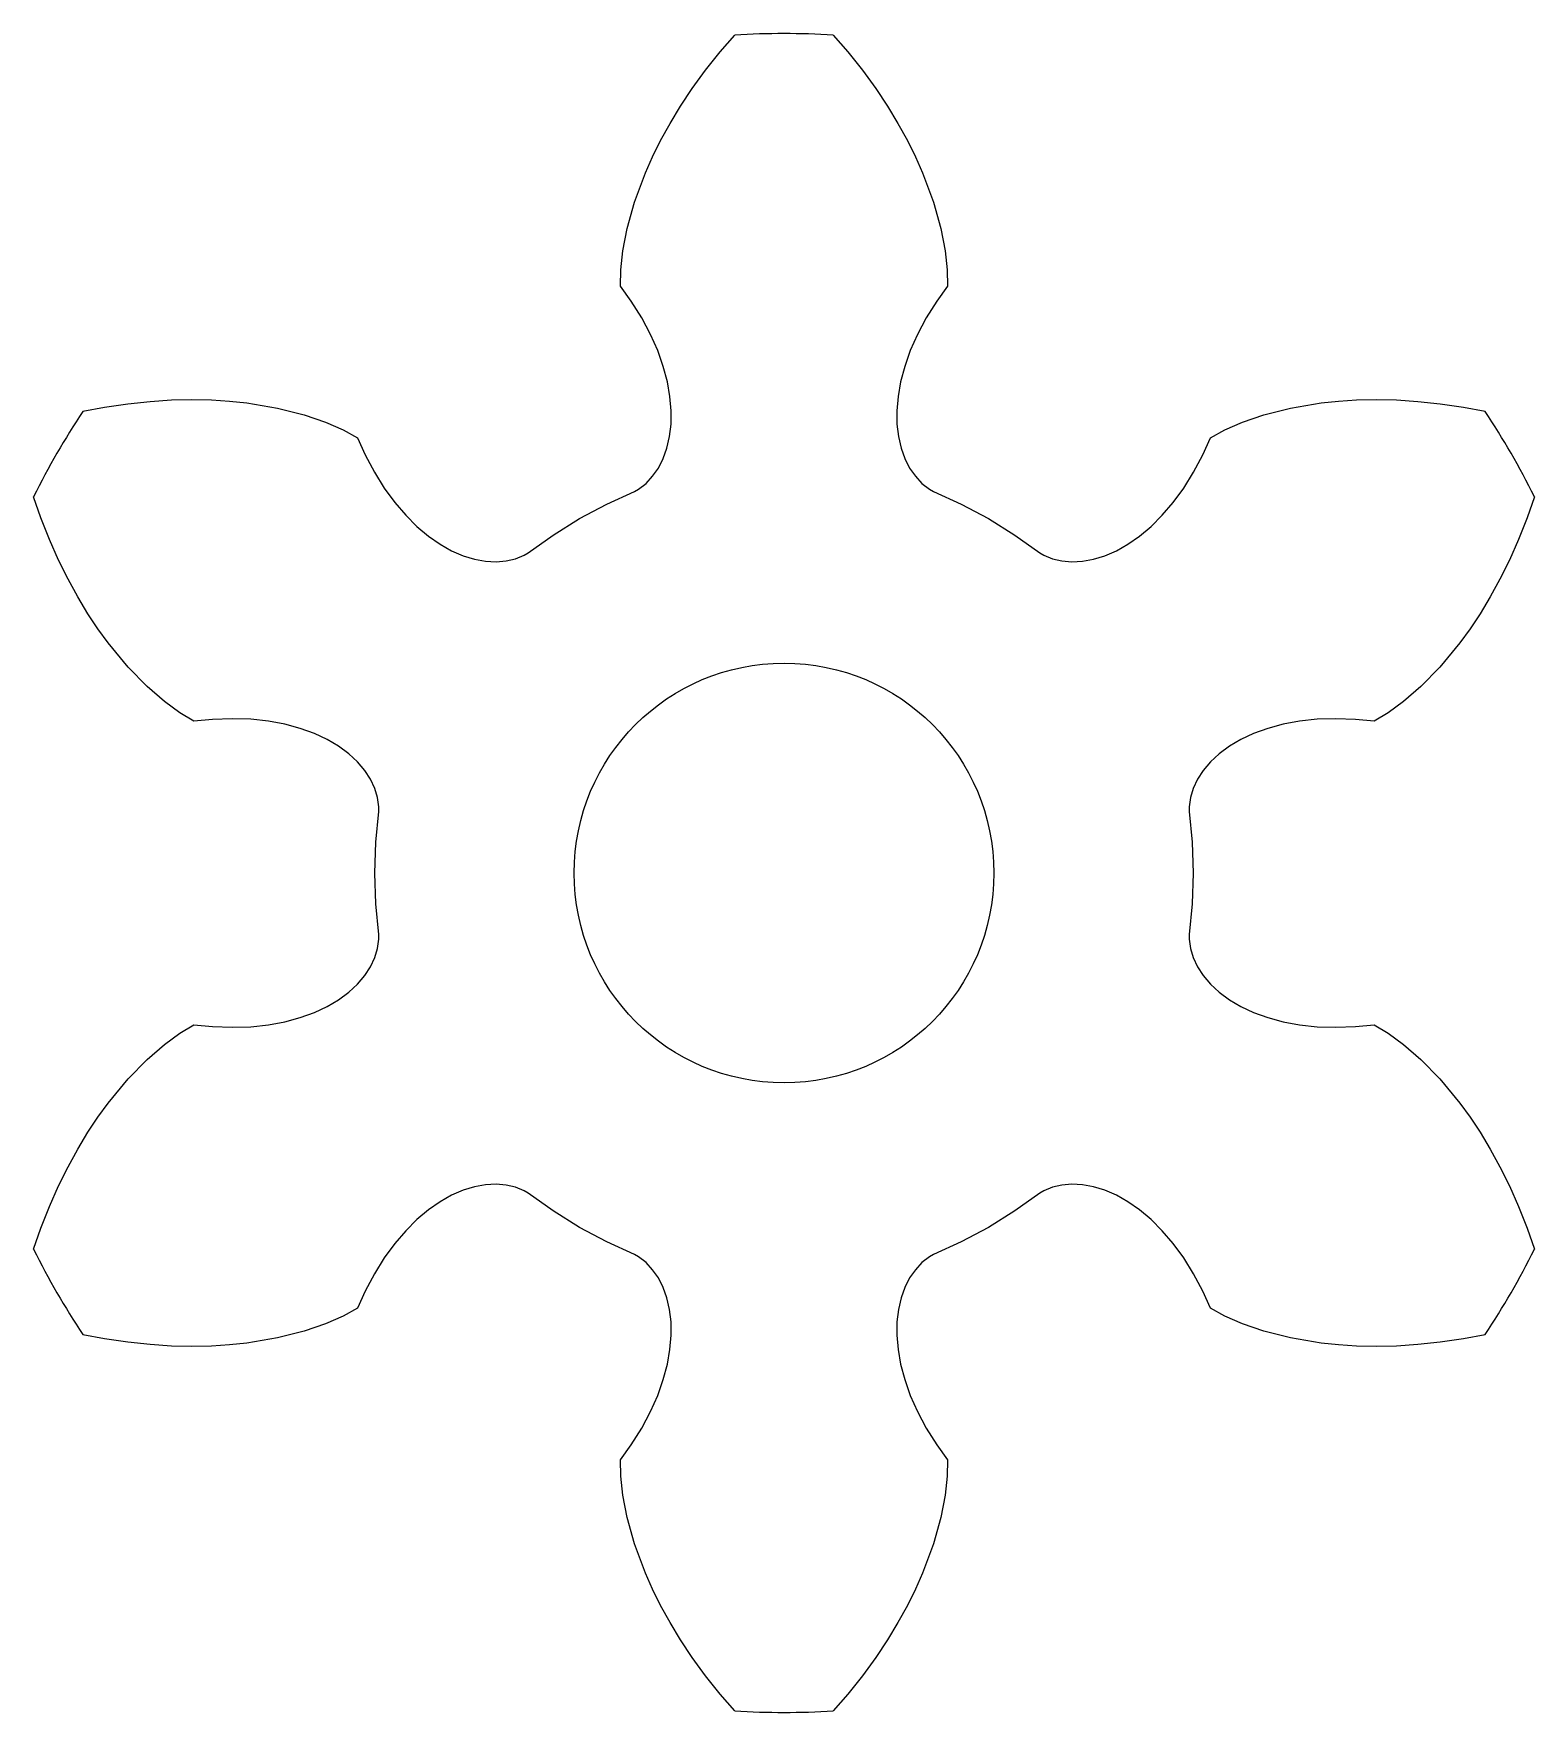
# Model space of a CAD drawing. Extents: x -0.58 to 6.58, y -4 to 4.
import ezdxf

# ---------------------------------------------------------------- set-up
doc = ezdxf.new("R2010")
doc.units = 0

msp = doc.modelspace()

# ---------------------------------------------------------------- linework, layer by layer
msp.add_circle((3, 0), 1)
msp.add_circle((3, 0), 1)
at = {"layer": 'layer0'}
for p, q in [((2.696, 3.913), (2.7652, 3.993)), ((3.2348, 3.993), (3.304, 3.913)), ((2.6264, 3.8254), (2.696, 3.913)), ((3.304, 3.913), (3.3736, 3.8254)), ((2.5632, 3.7385), (2.6264, 3.8254)), ((3.3736, 3.8254), (3.4368, 3.7385)), ((2.5068, 3.6537), (2.5632, 3.7385)), ((3.4368, 3.7385), (3.4932, 3.6537)), ((2.4569, 3.5716), (2.5068, 3.6537)), ((3.4932, 3.6537), (3.5431, 3.5716)), ((2.4118, 3.4898), (2.4569, 3.5716)), ((3.5431, 3.5716), (3.5882, 3.4898)), ((2.3733, 3.4124), (2.4118, 3.4898)), ((3.5882, 3.4898), (3.6267, 3.4124)), ((2.3397, 3.3371), (2.3733, 3.4124)), ((3.6267, 3.4124), (3.6603, 3.3371)), ((2.2874, 3.1971), (2.3397, 3.3371)), ((3.6603, 3.3371), (3.7126, 3.1971)), ((2.2522, 3.0719), (2.2874, 3.1971)), ((3.7126, 3.1971), (3.7478, 3.0719)), ((2.2316, 2.9653), (2.2522, 3.0719)), ((3.7478, 3.0719), (3.7684, 2.9653)), ((2.2218, 2.8745), (2.2316, 2.9653)), ((3.7684, 2.9653), (3.7782, 2.8745)), ((2.2203, 2.797), (2.2218, 2.8745)), ((3.7782, 2.8745), (3.7797, 2.797)), ((2.2725, 2.7243), (2.2203, 2.797)), ((2.3221, 2.6449), (2.2725, 2.7243)), ((3.7275, 2.7243), (3.6779, 2.6449)), ((3.7797, 2.797), (3.7275, 2.7243)), ((2.3639, 2.5663), (2.3221, 2.6449)), ((3.6779, 2.6449), (3.6361, 2.5663)), ((2.3981, 2.489), (2.3639, 2.5663)), ((3.6361, 2.5663), (3.6019, 2.489)), ((2.4248, 2.4136), (2.3981, 2.489)), ((3.6019, 2.489), (3.5752, 2.4136)), ((2.4442, 2.3404), (2.4248, 2.4136)), ((3.5752, 2.4136), (3.5558, 2.3404)), ((2.4567, 2.27), (2.4442, 2.3404)), ((3.5558, 2.3404), (3.5433, 2.27)), ((-0.1261, 2.2362), (-0.0192, 2.2475)), ((-0.0192, 2.2475), (0.0824, 2.254)), ((0.0824, 2.254), (0.1785, 2.2561)), ((0.1785, 2.2561), (0.2718, 2.2543)), ((0.2718, 2.2543), (0.3581, 2.2489)), ((0.3581, 2.2489), (0.4401, 2.2404)), ((0.4401, 2.2404), (0.5875, 2.2157)), ((2.4625, 2.2029), (2.4567, 2.27)), ((3.5433, 2.27), (3.5375, 2.2029)), ((5.4125, 2.2157), (5.5599, 2.2404)), ((5.5599, 2.2404), (5.6419, 2.2489)), ((5.6419, 2.2489), (5.7282, 2.2543)), ((5.7282, 2.2543), (5.8215, 2.2561)), ((5.8215, 2.2561), (5.9176, 2.254)), ((5.9176, 2.254), (6.0192, 2.2475)), ((6.0192, 2.2475), (6.1261, 2.2362)), ((-0.3407, 2.1999), (-0.2368, 2.2198)), ((-0.2368, 2.2198), (-0.1261, 2.2362)), ((0.5875, 2.2157), (0.7135, 2.1836)), ((0.7135, 2.1836), (0.8161, 2.1481)), ((2.4618, 2.1394), (2.4625, 2.2029)), ((3.5375, 2.2029), (3.5382, 2.1394)), ((5.1839, 2.1481), (5.2865, 2.1836)), ((5.2865, 2.1836), (5.4125, 2.2157)), ((6.1261, 2.2362), (6.2368, 2.2198)), ((6.2368, 2.2198), (6.3407, 2.1999)), ((0.8161, 2.1481), (0.8997, 2.1112)), ((0.8997, 2.1112), (0.9676, 2.0738)), ((2.455, 2.0799), (2.4618, 2.1394)), ((3.5382, 2.1394), (3.545, 2.0799)), ((5.0324, 2.0738), (5.1003, 2.1112)), ((5.1003, 2.1112), (5.1839, 2.1481)), ((0.9676, 2.0738), (1.0044, 1.9922)), ((2.4246, 1.9748), (2.4425, 2.025)), ((2.4425, 2.025), (2.455, 2.0799)), ((3.545, 2.0799), (3.5575, 2.025)), ((3.5575, 2.025), (3.5754, 1.9748)), ((4.9956, 1.9922), (5.0324, 2.0738)), ((1.0044, 1.9922), (1.0484, 1.9095)), ((2.3742, 1.8904), (2.4017, 1.9298)), ((2.4017, 1.9298), (2.4246, 1.9748)), ((3.5754, 1.9748), (3.5983, 1.9298)), ((3.5983, 1.9298), (3.6258, 1.8904)), ((4.9516, 1.9095), (4.9956, 1.9922)), ((1.0484, 1.9095), (1.0956, 1.834)), ((2.3072, 1.8291), (2.3426, 1.8567)), ((2.3426, 1.8567), (2.3742, 1.8904)), ((3.6258, 1.8904), (3.6574, 1.8567)), ((3.6574, 1.8567), (3.6928, 1.8291)), ((4.9044, 1.834), (4.9516, 1.9095)), ((-0.5408, 1.6932), (-0.5755, 1.7932)), ((1.0956, 1.834), (1.1454, 1.7658)), ((1.1454, 1.7658), (1.1974, 1.705)), ((2.1557, 1.7578), (2.2882, 1.8176)), ((2.2882, 1.8176), (2.3072, 1.8291)), ((3.6928, 1.8291), (3.7118, 1.8176)), ((3.7118, 1.8176), (3.8443, 1.7578)), ((4.8026, 1.705), (4.8546, 1.7658)), ((4.8546, 1.7658), (4.9044, 1.834)), ((6.5755, 1.7932), (6.5408, 1.6932)), ((-0.4997, 1.5892), (-0.5408, 1.6932)), ((1.1974, 1.705), (1.251, 1.6515)), ((1.8999, 1.61), (2.025, 1.6887)), ((2.025, 1.6887), (2.1557, 1.7578)), ((3.8443, 1.7578), (3.975, 1.6887)), ((3.975, 1.6887), (4.1001, 1.61)), ((4.749, 1.6515), (4.8026, 1.705)), ((6.5408, 1.6932), (6.4997, 1.5892)), ((1.251, 1.6515), (1.3057, 1.6055)), ((1.3057, 1.6055), (1.361, 1.567)), ((1.7818, 1.5252), (1.8999, 1.61)), ((4.1001, 1.61), (4.2182, 1.5252)), ((4.639, 1.567), (4.6943, 1.6055)), ((4.6943, 1.6055), (4.749, 1.6515)), ((-0.456, 1.4909), (-0.4997, 1.5892)), ((1.361, 1.567), (1.4164, 1.5358)), ((1.4164, 1.5358), (1.4712, 1.5119)), ((1.7624, 1.5145), (1.7818, 1.5252)), ((4.2182, 1.5252), (4.2376, 1.5145)), ((4.5288, 1.5119), (4.5836, 1.5358)), ((4.5836, 1.5358), (4.639, 1.567)), ((6.4997, 1.5892), (6.456, 1.4909)), ((-0.4108, 1.3997), (-0.456, 1.4909)), ((1.4712, 1.5119), (1.5251, 1.4953)), ((1.5251, 1.4953), (1.5775, 1.4857)), ((1.5775, 1.4857), (1.6279, 1.4831)), ((1.6279, 1.4831), (1.6758, 1.4871)), ((1.6758, 1.4871), (1.7208, 1.4977)), ((1.7208, 1.4977), (1.7624, 1.5145)), ((4.2376, 1.5145), (4.2792, 1.4977)), ((4.2792, 1.4977), (4.3242, 1.4871)), ((4.3242, 1.4871), (4.3721, 1.4831)), ((4.3721, 1.4831), (4.4225, 1.4857)), ((4.4225, 1.4857), (4.4749, 1.4953)), ((4.4749, 1.4953), (4.5288, 1.5119)), ((6.456, 1.4909), (6.4108, 1.3997)), ((-0.3646, 1.3155), (-0.4108, 1.3997)), ((6.4108, 1.3997), (6.3646, 1.3155)), ((-0.3163, 1.2355), (-0.3646, 1.3155)), ((6.3646, 1.3155), (6.3163, 1.2355)), ((-0.2686, 1.1635), (-0.3163, 1.2355)), ((6.3163, 1.2355), (6.2686, 1.1635)), ((-0.2202, 1.0967), (-0.2686, 1.1635)), ((6.2686, 1.1635), (6.2202, 1.0967)), ((-0.1251, 0.9814), (-0.2202, 1.0967)), ((6.2202, 1.0967), (6.1251, 0.9814)), ((-0.0343, 0.8883), (-0.1251, 0.9814)), ((6.1251, 0.9814), (6.0343, 0.8883)), ((0.0477, 0.8172), (-0.0343, 0.8883)), ((6.0343, 0.8883), (5.9523, 0.8172)), ((0.1215, 0.7633), (0.0477, 0.8172)), ((5.9523, 0.8172), (5.8785, 0.7633)), ((0.1878, 0.7232), (0.1215, 0.7633)), ((0.2769, 0.7321), (0.1878, 0.7232)), ((0.3705, 0.7354), (0.2769, 0.7321)), ((0.4595, 0.7323), (0.3705, 0.7354)), ((0.5435, 0.7232), (0.4595, 0.7323)), ((0.6222, 0.7086), (0.5435, 0.7232)), ((5.4565, 0.7232), (5.3778, 0.7086)), ((5.5405, 0.7323), (5.4565, 0.7232)), ((5.6295, 0.7354), (5.5405, 0.7323)), ((5.7231, 0.7321), (5.6295, 0.7354)), ((5.8122, 0.7232), (5.7231, 0.7321)), ((5.8785, 0.7633), (5.8122, 0.7232)), ((0.6952, 0.6889), (0.6222, 0.7086)), ((0.7624, 0.6645), (0.6952, 0.6889)), ((0.8235, 0.6359), (0.7624, 0.6645)), ((5.2376, 0.6645), (5.1765, 0.6359)), ((5.3048, 0.6889), (5.2376, 0.6645)), ((5.3778, 0.7086), (5.3048, 0.6889)), ((0.8781, 0.6036), (0.8235, 0.6359)), ((0.9262, 0.568), (0.8781, 0.6036)), ((0.9676, 0.5297), (0.9262, 0.568)), ((5.0738, 0.568), (5.0324, 0.5297)), ((5.1219, 0.6036), (5.0738, 0.568)), ((5.1765, 0.6359), (5.1219, 0.6036)), ((1.0021, 0.4891), (0.9676, 0.5297)), ((1.0296, 0.4468), (1.0021, 0.4891)), ((4.9979, 0.4891), (4.9704, 0.4468)), ((5.0324, 0.5297), (4.9979, 0.4891)), ((1.05, 0.4032), (1.0296, 0.4468)), ((1.0633, 0.359), (1.05, 0.4032)), ((4.95, 0.4032), (4.9367, 0.359)), ((4.9704, 0.4468), (4.95, 0.4032)), ((1.0696, 0.3145), (1.0633, 0.359)), ((4.9367, 0.359), (4.9305, 0.3145)), ((1.0556, 0.1477), (1.07, 0.2924)), ((1.07, 0.2924), (1.0696, 0.3145)), ((4.9305, 0.3145), (4.93, 0.2924)), ((4.93, 0.2924), (4.9444, 0.1477)), ((1.05, 0), (1.0556, 0.1477)), ((4.9444, 0.1477), (4.95, 0)), ((1.0556, -0.1477), (1.05, 0)), ((4.95, 0), (4.9444, -0.1477)), ((1.07, -0.2924), (1.0556, -0.1477)), ((4.9444, -0.1477), (4.93, -0.2924)), ((1.0633, -0.359), (1.0696, -0.3145)), ((1.0696, -0.3145), (1.07, -0.2924)), ((4.93, -0.2924), (4.9305, -0.3145)), ((4.9305, -0.3145), (4.9367, -0.359)), ((1.05, -0.4032), (1.0633, -0.359)), ((4.9367, -0.359), (4.95, -0.4032)), ((1.0021, -0.4891), (1.0296, -0.4468)), ((1.0296, -0.4468), (1.05, -0.4032)), ((4.95, -0.4032), (4.9704, -0.4468)), ((4.9704, -0.4468), (4.9979, -0.4891)), ((0.9262, -0.568), (0.9676, -0.5297)), ((0.9676, -0.5297), (1.0021, -0.4891)), ((4.9979, -0.4891), (5.0324, -0.5297)), ((5.0324, -0.5297), (5.0738, -0.568)), ((0.7624, -0.6645), (0.8235, -0.6359)), ((0.8235, -0.6359), (0.8781, -0.6036)), ((0.8781, -0.6036), (0.9262, -0.568)), ((5.0738, -0.568), (5.1219, -0.6036)), ((5.1219, -0.6036), (5.1765, -0.6359)), ((5.1765, -0.6359), (5.2376, -0.6645)), ((0.5435, -0.7232), (0.6222, -0.7086)), ((0.6222, -0.7086), (0.6952, -0.6889)), ((0.6952, -0.6889), (0.7624, -0.6645)), ((5.2376, -0.6645), (5.3048, -0.6889)), ((5.3048, -0.6889), (5.3778, -0.7086)), ((5.3778, -0.7086), (5.4565, -0.7232)), ((0.0477, -0.8172), (0.1215, -0.7633)), ((0.1215, -0.7633), (0.1878, -0.7232)), ((0.1878, -0.7232), (0.2769, -0.7321)), ((0.2769, -0.7321), (0.3705, -0.7354)), ((0.3705, -0.7354), (0.4595, -0.7323)), ((0.4595, -0.7323), (0.5435, -0.7232)), ((5.4565, -0.7232), (5.5405, -0.7323)), ((5.5405, -0.7323), (5.6295, -0.7354)), ((5.6295, -0.7354), (5.7231, -0.7321)), ((5.7231, -0.7321), (5.8122, -0.7232)), ((5.8122, -0.7232), (5.8785, -0.7633)), ((5.8785, -0.7633), (5.9523, -0.8172)), ((-0.0343, -0.8883), (0.0477, -0.8172)), ((5.9523, -0.8172), (6.0343, -0.8883)), ((-0.1251, -0.9814), (-0.0343, -0.8883)), ((6.0343, -0.8883), (6.1251, -0.9814)), ((-0.2202, -1.0967), (-0.1251, -0.9814)), ((6.1251, -0.9814), (6.2202, -1.0967)), ((-0.2686, -1.1635), (-0.2202, -1.0967)), ((6.2202, -1.0967), (6.2686, -1.1635)), ((-0.3163, -1.2355), (-0.2686, -1.1635)), ((6.2686, -1.1635), (6.3163, -1.2355)), ((-0.3646, -1.3155), (-0.3163, -1.2355)), ((6.3163, -1.2355), (6.3646, -1.3155)), ((-0.4108, -1.3997), (-0.3646, -1.3155)), ((6.3646, -1.3155), (6.4108, -1.3997)), ((-0.456, -1.4909), (-0.4108, -1.3997)), ((6.4108, -1.3997), (6.456, -1.4909)), ((-0.4997, -1.5892), (-0.456, -1.4909)), ((1.4712, -1.5119), (1.4164, -1.5358)), ((1.5251, -1.4953), (1.4712, -1.5119)), ((1.5775, -1.4857), (1.5251, -1.4953)), ((1.6279, -1.4831), (1.5775, -1.4857)), ((1.6758, -1.4871), (1.6279, -1.4831)), ((1.7208, -1.4977), (1.6758, -1.4871)), ((1.7624, -1.5145), (1.7208, -1.4977)), ((1.7818, -1.5252), (1.7624, -1.5145)), ((4.2376, -1.5145), (4.2182, -1.5252)), ((4.2792, -1.4977), (4.2376, -1.5145)), ((4.3242, -1.4871), (4.2792, -1.4977)), ((4.3721, -1.4831), (4.3242, -1.4871)), ((4.4225, -1.4857), (4.3721, -1.4831)), ((4.4749, -1.4953), (4.4225, -1.4857)), ((4.5288, -1.5119), (4.4749, -1.4953)), ((4.5836, -1.5358), (4.5288, -1.5119)), ((6.456, -1.4909), (6.4997, -1.5892)), ((-0.5408, -1.6932), (-0.4997, -1.5892)), ((1.361, -1.567), (1.3057, -1.6055)), ((1.4164, -1.5358), (1.361, -1.567)), ((1.8999, -1.61), (1.7818, -1.5252)), ((4.2182, -1.5252), (4.1001, -1.61)), ((4.639, -1.567), (4.5836, -1.5358)), ((4.6943, -1.6055), (4.639, -1.567)), ((6.4997, -1.5892), (6.5408, -1.6932)), ((1.251, -1.6515), (1.1974, -1.705)), ((1.3057, -1.6055), (1.251, -1.6515)), ((2.025, -1.6887), (1.8999, -1.61)), ((4.1001, -1.61), (3.975, -1.6887)), ((4.749, -1.6515), (4.6943, -1.6055)), ((4.8026, -1.705), (4.749, -1.6515)), ((-0.5755, -1.7932), (-0.5408, -1.6932)), ((1.1974, -1.705), (1.1454, -1.7658)), ((2.1557, -1.7578), (2.025, -1.6887)), ((2.2882, -1.8176), (2.1557, -1.7578)), ((3.8443, -1.7578), (3.7118, -1.8176)), ((3.975, -1.6887), (3.8443, -1.7578)), ((4.8546, -1.7658), (4.8026, -1.705)), ((6.5408, -1.6932), (6.5755, -1.7932)), ((1.0956, -1.834), (1.0484, -1.9095)), ((1.1454, -1.7658), (1.0956, -1.834)), ((2.3072, -1.8291), (2.2882, -1.8176)), ((2.3426, -1.8567), (2.3072, -1.8291)), ((3.6928, -1.8291), (3.6574, -1.8567)), ((3.7118, -1.8176), (3.6928, -1.8291)), ((4.9044, -1.834), (4.8546, -1.7658)), ((4.9516, -1.9095), (4.9044, -1.834)), ((1.0484, -1.9095), (1.0044, -1.9922)), ((2.3742, -1.8904), (2.3426, -1.8567)), ((2.4017, -1.9298), (2.3742, -1.8904)), ((3.6258, -1.8904), (3.5983, -1.9298)), ((3.6574, -1.8567), (3.6258, -1.8904)), ((4.9956, -1.9922), (4.9516, -1.9095)), ((1.0044, -1.9922), (0.9676, -2.0738)), ((2.4246, -1.9748), (2.4017, -1.9298)), ((2.4425, -2.025), (2.4246, -1.9748)), ((3.5754, -1.9748), (3.5575, -2.025)), ((3.5983, -1.9298), (3.5754, -1.9748)), ((5.0324, -2.0738), (4.9956, -1.9922)), ((0.9676, -2.0738), (0.8997, -2.1112)), ((2.455, -2.0799), (2.4425, -2.025)), ((2.4618, -2.1394), (2.455, -2.0799)), ((3.545, -2.0799), (3.5382, -2.1394)), ((3.5575, -2.025), (3.545, -2.0799)), ((5.1003, -2.1112), (5.0324, -2.0738)), ((0.8161, -2.1481), (0.7135, -2.1836)), ((0.8997, -2.1112), (0.8161, -2.1481)), ((2.4625, -2.2029), (2.4618, -2.1394)), ((3.5382, -2.1394), (3.5375, -2.2029)), ((5.1839, -2.1481), (5.1003, -2.1112)), ((5.2865, -2.1836), (5.1839, -2.1481)), ((-0.2368, -2.2198), (-0.3407, -2.1999)), ((-0.1261, -2.2362), (-0.2368, -2.2198)), ((-0.0192, -2.2475), (-0.1261, -2.2362)), ((0.5875, -2.2157), (0.4401, -2.2404)), ((0.7135, -2.1836), (0.5875, -2.2157)), ((2.4567, -2.27), (2.4625, -2.2029)), ((3.5375, -2.2029), (3.5433, -2.27)), ((5.4125, -2.2157), (5.2865, -2.1836)), ((5.5599, -2.2404), (5.4125, -2.2157)), ((6.1261, -2.2362), (6.0192, -2.2475)), ((6.2368, -2.2198), (6.1261, -2.2362)), ((6.3407, -2.1999), (6.2368, -2.2198)), ((0.0824, -2.254), (-0.0192, -2.2475)), ((0.1785, -2.2561), (0.0824, -2.254)), ((0.2718, -2.2543), (0.1785, -2.2561)), ((0.3581, -2.2489), (0.2718, -2.2543)), ((0.4401, -2.2404), (0.3581, -2.2489)), ((2.4442, -2.3404), (2.4567, -2.27)), ((3.5433, -2.27), (3.5558, -2.3404)), ((5.6419, -2.2489), (5.5599, -2.2404)), ((5.7282, -2.2543), (5.6419, -2.2489)), ((5.8215, -2.2561), (5.7282, -2.2543)), ((5.9176, -2.254), (5.8215, -2.2561)), ((6.0192, -2.2475), (5.9176, -2.254)), ((2.4248, -2.4136), (2.4442, -2.3404)), ((3.5558, -2.3404), (3.5752, -2.4136)), ((2.3981, -2.489), (2.4248, -2.4136)), ((3.5752, -2.4136), (3.6019, -2.489)), ((2.3639, -2.5663), (2.3981, -2.489)), ((3.6019, -2.489), (3.6361, -2.5663)), ((2.3221, -2.6449), (2.3639, -2.5663)), ((3.6361, -2.5663), (3.6779, -2.6449)), ((2.2725, -2.7243), (2.3221, -2.6449)), ((3.6779, -2.6449), (3.7275, -2.7243)), ((2.2203, -2.797), (2.2725, -2.7243)), ((2.2218, -2.8745), (2.2203, -2.797)), ((3.7275, -2.7243), (3.7797, -2.797)), ((3.7797, -2.797), (3.7782, -2.8745)), ((2.2316, -2.9653), (2.2218, -2.8745)), ((3.7782, -2.8745), (3.7684, -2.9653)), ((2.2522, -3.0719), (2.2316, -2.9653)), ((3.7684, -2.9653), (3.7478, -3.0719)), ((2.2874, -3.1971), (2.2522, -3.0719)), ((3.7478, -3.0719), (3.7126, -3.1971)), ((2.3397, -3.3371), (2.2874, -3.1971)), ((3.7126, -3.1971), (3.6603, -3.3371)), ((2.3733, -3.4124), (2.3397, -3.3371)), ((3.6603, -3.3371), (3.6267, -3.4124)), ((2.4118, -3.4898), (2.3733, -3.4124)), ((3.6267, -3.4124), (3.5882, -3.4898)), ((2.4569, -3.5716), (2.4118, -3.4898)), ((3.5882, -3.4898), (3.5431, -3.5716)), ((2.5068, -3.6537), (2.4569, -3.5716)), ((3.5431, -3.5716), (3.4932, -3.6537)), ((2.5632, -3.7385), (2.5068, -3.6537)), ((3.4932, -3.6537), (3.4368, -3.7385)), ((2.6264, -3.8254), (2.5632, -3.7385)), ((3.4368, -3.7385), (3.3736, -3.8254)), ((2.696, -3.913), (2.6264, -3.8254)), ((3.3736, -3.8254), (3.304, -3.913)), ((2.7652, -3.993), (2.696, -3.913)), ((3.304, -3.913), (3.2348, -3.993))]:
    msp.add_line(p, q, dxfattribs=at)
for centre, start, end in [((3, -0.0001), 86.6349, 93.3651), ((3.0001, 0), 146.6349, 153.3651), ((2.9999, 0), 26.6349, 33.3651), ((3.0001, 0), 206.6349, 213.3651), ((2.9999, 0), 326.6349, 333.3651), ((3, 0.0001), 266.6349, 273.3651)]:
    msp.add_arc(centre, 4, start, end, dxfattribs=at)
at = {"layer": 'layer1'}
for p, q in [((2.696, 3.913), (2.7652, 3.993)), ((3.2348, 3.993), (3.304, 3.913)), ((2.6264, 3.8254), (2.696, 3.913)), ((3.304, 3.913), (3.3736, 3.8254)), ((2.5632, 3.7385), (2.6264, 3.8254)), ((3.3736, 3.8254), (3.4368, 3.7385)), ((2.5068, 3.6537), (2.5632, 3.7385)), ((3.4368, 3.7385), (3.4932, 3.6537)), ((2.4569, 3.5716), (2.5068, 3.6537)), ((3.4932, 3.6537), (3.5431, 3.5716)), ((2.4118, 3.4898), (2.4569, 3.5716)), ((3.5431, 3.5716), (3.5882, 3.4898)), ((2.3733, 3.4124), (2.4118, 3.4898)), ((3.5882, 3.4898), (3.6267, 3.4124)), ((2.3397, 3.3371), (2.3733, 3.4124)), ((3.6267, 3.4124), (3.6603, 3.3371)), ((2.2874, 3.1971), (2.3397, 3.3371)), ((3.6603, 3.3371), (3.7126, 3.1971)), ((2.2522, 3.0719), (2.2874, 3.1971)), ((3.7126, 3.1971), (3.7478, 3.0719)), ((2.2316, 2.9653), (2.2522, 3.0719)), ((3.7478, 3.0719), (3.7684, 2.9653)), ((2.2218, 2.8745), (2.2316, 2.9653)), ((3.7684, 2.9653), (3.7782, 2.8745)), ((2.2203, 2.797), (2.2218, 2.8745)), ((3.7782, 2.8745), (3.7797, 2.797)), ((2.2725, 2.7243), (2.2203, 2.797)), ((2.3221, 2.6449), (2.2725, 2.7243)), ((3.7275, 2.7243), (3.6779, 2.6449)), ((3.7797, 2.797), (3.7275, 2.7243)), ((2.3639, 2.5663), (2.3221, 2.6449)), ((3.6779, 2.6449), (3.6361, 2.5663)), ((2.3981, 2.489), (2.3639, 2.5663)), ((3.6361, 2.5663), (3.6019, 2.489)), ((2.4248, 2.4136), (2.3981, 2.489)), ((3.6019, 2.489), (3.5752, 2.4136)), ((2.4442, 2.3404), (2.4248, 2.4136)), ((3.5752, 2.4136), (3.5558, 2.3404)), ((2.4567, 2.27), (2.4442, 2.3404)), ((3.5558, 2.3404), (3.5433, 2.27)), ((-0.1261, 2.2362), (-0.0192, 2.2475)), ((-0.0192, 2.2475), (0.0824, 2.254)), ((0.0824, 2.254), (0.1785, 2.2561)), ((0.1785, 2.2561), (0.2718, 2.2543)), ((0.2718, 2.2543), (0.3581, 2.2489)), ((0.3581, 2.2489), (0.4401, 2.2404)), ((0.4401, 2.2404), (0.5875, 2.2157)), ((2.4625, 2.2029), (2.4567, 2.27)), ((3.5433, 2.27), (3.5375, 2.2029)), ((5.4125, 2.2157), (5.5599, 2.2404)), ((5.5599, 2.2404), (5.6419, 2.2489)), ((5.6419, 2.2489), (5.7282, 2.2543)), ((5.7282, 2.2543), (5.8215, 2.2561)), ((5.8215, 2.2561), (5.9176, 2.254)), ((5.9176, 2.254), (6.0192, 2.2475)), ((6.0192, 2.2475), (6.1261, 2.2362)), ((-0.3407, 2.1999), (-0.2368, 2.2198)), ((-0.2368, 2.2198), (-0.1261, 2.2362)), ((0.5875, 2.2157), (0.7135, 2.1836)), ((0.7135, 2.1836), (0.8161, 2.1481)), ((2.4618, 2.1394), (2.4625, 2.2029)), ((3.5375, 2.2029), (3.5382, 2.1394)), ((5.1839, 2.1481), (5.2865, 2.1836)), ((5.2865, 2.1836), (5.4125, 2.2157)), ((6.1261, 2.2362), (6.2368, 2.2198)), ((6.2368, 2.2198), (6.3407, 2.1999)), ((0.8161, 2.1481), (0.8997, 2.1112)), ((0.8997, 2.1112), (0.9676, 2.0738)), ((2.455, 2.0799), (2.4618, 2.1394)), ((3.5382, 2.1394), (3.545, 2.0799)), ((5.0324, 2.0738), (5.1003, 2.1112)), ((5.1003, 2.1112), (5.1839, 2.1481)), ((0.9676, 2.0738), (1.0044, 1.9922)), ((2.4246, 1.9748), (2.4425, 2.025)), ((2.4425, 2.025), (2.455, 2.0799)), ((3.545, 2.0799), (3.5575, 2.025)), ((3.5575, 2.025), (3.5754, 1.9748)), ((4.9956, 1.9922), (5.0324, 2.0738)), ((1.0044, 1.9922), (1.0484, 1.9095)), ((2.3742, 1.8904), (2.4017, 1.9298)), ((2.4017, 1.9298), (2.4246, 1.9748)), ((3.5754, 1.9748), (3.5983, 1.9298)), ((3.5983, 1.9298), (3.6258, 1.8904)), ((4.9516, 1.9095), (4.9956, 1.9922)), ((1.0484, 1.9095), (1.0956, 1.834)), ((2.3072, 1.8291), (2.3426, 1.8567)), ((2.3426, 1.8567), (2.3742, 1.8904)), ((3.6258, 1.8904), (3.6574, 1.8567)), ((3.6574, 1.8567), (3.6928, 1.8291)), ((4.9044, 1.834), (4.9516, 1.9095)), ((-0.5408, 1.6932), (-0.5755, 1.7932)), ((1.0956, 1.834), (1.1454, 1.7658)), ((1.1454, 1.7658), (1.1974, 1.705)), ((2.1557, 1.7578), (2.2882, 1.8176)), ((2.2882, 1.8176), (2.3072, 1.8291)), ((3.6928, 1.8291), (3.7118, 1.8176)), ((3.7118, 1.8176), (3.8443, 1.7578)), ((4.8026, 1.705), (4.8546, 1.7658)), ((4.8546, 1.7658), (4.9044, 1.834)), ((6.5755, 1.7932), (6.5408, 1.6932)), ((-0.4997, 1.5892), (-0.5408, 1.6932)), ((1.1974, 1.705), (1.251, 1.6515)), ((1.8999, 1.61), (2.025, 1.6887)), ((2.025, 1.6887), (2.1557, 1.7578)), ((3.8443, 1.7578), (3.975, 1.6887)), ((3.975, 1.6887), (4.1001, 1.61)), ((4.749, 1.6515), (4.8026, 1.705)), ((6.5408, 1.6932), (6.4997, 1.5892)), ((1.251, 1.6515), (1.3057, 1.6055)), ((1.3057, 1.6055), (1.361, 1.567)), ((1.7818, 1.5252), (1.8999, 1.61)), ((4.1001, 1.61), (4.2182, 1.5252)), ((4.639, 1.567), (4.6943, 1.6055)), ((4.6943, 1.6055), (4.749, 1.6515)), ((-0.456, 1.4909), (-0.4997, 1.5892)), ((1.361, 1.567), (1.4164, 1.5358)), ((1.4164, 1.5358), (1.4712, 1.5119)), ((1.7624, 1.5145), (1.7818, 1.5252)), ((4.2182, 1.5252), (4.2376, 1.5145)), ((4.5288, 1.5119), (4.5836, 1.5358)), ((4.5836, 1.5358), (4.639, 1.567)), ((6.4997, 1.5892), (6.456, 1.4909)), ((-0.4108, 1.3997), (-0.456, 1.4909)), ((1.4712, 1.5119), (1.5251, 1.4953)), ((1.5251, 1.4953), (1.5775, 1.4857)), ((1.5775, 1.4857), (1.6279, 1.4831)), ((1.6279, 1.4831), (1.6758, 1.4871)), ((1.6758, 1.4871), (1.7208, 1.4977)), ((1.7208, 1.4977), (1.7624, 1.5145)), ((4.2376, 1.5145), (4.2792, 1.4977)), ((4.2792, 1.4977), (4.3242, 1.4871)), ((4.3242, 1.4871), (4.3721, 1.4831)), ((4.3721, 1.4831), (4.4225, 1.4857)), ((4.4225, 1.4857), (4.4749, 1.4953)), ((4.4749, 1.4953), (4.5288, 1.5119)), ((6.456, 1.4909), (6.4108, 1.3997)), ((-0.3646, 1.3155), (-0.4108, 1.3997)), ((6.4108, 1.3997), (6.3646, 1.3155)), ((-0.3163, 1.2355), (-0.3646, 1.3155)), ((6.3646, 1.3155), (6.3163, 1.2355)), ((-0.2686, 1.1635), (-0.3163, 1.2355)), ((6.3163, 1.2355), (6.2686, 1.1635)), ((-0.2202, 1.0967), (-0.2686, 1.1635)), ((6.2686, 1.1635), (6.2202, 1.0967)), ((-0.1251, 0.9814), (-0.2202, 1.0967)), ((6.2202, 1.0967), (6.1251, 0.9814)), ((-0.0343, 0.8883), (-0.1251, 0.9814)), ((6.1251, 0.9814), (6.0343, 0.8883)), ((0.0477, 0.8172), (-0.0343, 0.8883)), ((6.0343, 0.8883), (5.9523, 0.8172)), ((0.1215, 0.7633), (0.0477, 0.8172)), ((5.9523, 0.8172), (5.8785, 0.7633)), ((0.1878, 0.7232), (0.1215, 0.7633)), ((0.2769, 0.7321), (0.1878, 0.7232)), ((0.3705, 0.7354), (0.2769, 0.7321)), ((0.4595, 0.7323), (0.3705, 0.7354)), ((0.5435, 0.7232), (0.4595, 0.7323)), ((0.6222, 0.7086), (0.5435, 0.7232)), ((5.4565, 0.7232), (5.3778, 0.7086)), ((5.5405, 0.7323), (5.4565, 0.7232)), ((5.6295, 0.7354), (5.5405, 0.7323)), ((5.7231, 0.7321), (5.6295, 0.7354)), ((5.8122, 0.7232), (5.7231, 0.7321)), ((5.8785, 0.7633), (5.8122, 0.7232)), ((0.6952, 0.6889), (0.6222, 0.7086)), ((0.7624, 0.6645), (0.6952, 0.6889)), ((0.8235, 0.6359), (0.7624, 0.6645)), ((5.2376, 0.6645), (5.1765, 0.6359)), ((5.3048, 0.6889), (5.2376, 0.6645)), ((5.3778, 0.7086), (5.3048, 0.6889)), ((0.8781, 0.6036), (0.8235, 0.6359)), ((0.9262, 0.568), (0.8781, 0.6036)), ((0.9676, 0.5297), (0.9262, 0.568)), ((5.0738, 0.568), (5.0324, 0.5297)), ((5.1219, 0.6036), (5.0738, 0.568)), ((5.1765, 0.6359), (5.1219, 0.6036)), ((1.0021, 0.4891), (0.9676, 0.5297)), ((1.0296, 0.4468), (1.0021, 0.4891)), ((4.9979, 0.4891), (4.9704, 0.4468)), ((5.0324, 0.5297), (4.9979, 0.4891)), ((1.05, 0.4032), (1.0296, 0.4468)), ((1.0633, 0.359), (1.05, 0.4032)), ((4.95, 0.4032), (4.9367, 0.359)), ((4.9704, 0.4468), (4.95, 0.4032)), ((1.0696, 0.3145), (1.0633, 0.359)), ((4.9367, 0.359), (4.9305, 0.3145)), ((1.0556, 0.1477), (1.07, 0.2924)), ((1.07, 0.2924), (1.0696, 0.3145)), ((4.9305, 0.3145), (4.93, 0.2924)), ((4.93, 0.2924), (4.9444, 0.1477)), ((1.05, 0), (1.0556, 0.1477)), ((4.9444, 0.1477), (4.95, 0)), ((1.0556, -0.1477), (1.05, 0)), ((4.95, 0), (4.9444, -0.1477)), ((1.07, -0.2924), (1.0556, -0.1477)), ((4.9444, -0.1477), (4.93, -0.2924)), ((1.0633, -0.359), (1.0696, -0.3145)), ((1.0696, -0.3145), (1.07, -0.2924)), ((4.93, -0.2924), (4.9305, -0.3145)), ((4.9305, -0.3145), (4.9367, -0.359)), ((1.05, -0.4032), (1.0633, -0.359)), ((4.9367, -0.359), (4.95, -0.4032)), ((1.0021, -0.4891), (1.0296, -0.4468)), ((1.0296, -0.4468), (1.05, -0.4032)), ((4.95, -0.4032), (4.9704, -0.4468)), ((4.9704, -0.4468), (4.9979, -0.4891)), ((0.9262, -0.568), (0.9676, -0.5297)), ((0.9676, -0.5297), (1.0021, -0.4891)), ((4.9979, -0.4891), (5.0324, -0.5297)), ((5.0324, -0.5297), (5.0738, -0.568)), ((0.7624, -0.6645), (0.8235, -0.6359)), ((0.8235, -0.6359), (0.8781, -0.6036)), ((0.8781, -0.6036), (0.9262, -0.568)), ((5.0738, -0.568), (5.1219, -0.6036)), ((5.1219, -0.6036), (5.1765, -0.6359)), ((5.1765, -0.6359), (5.2376, -0.6645)), ((0.5435, -0.7232), (0.6222, -0.7086)), ((0.6222, -0.7086), (0.6952, -0.6889)), ((0.6952, -0.6889), (0.7624, -0.6645)), ((5.2376, -0.6645), (5.3048, -0.6889)), ((5.3048, -0.6889), (5.3778, -0.7086)), ((5.3778, -0.7086), (5.4565, -0.7232)), ((0.0477, -0.8172), (0.1215, -0.7633)), ((0.1215, -0.7633), (0.1878, -0.7232)), ((0.1878, -0.7232), (0.2769, -0.7321)), ((0.2769, -0.7321), (0.3705, -0.7354)), ((0.3705, -0.7354), (0.4595, -0.7323)), ((0.4595, -0.7323), (0.5435, -0.7232)), ((5.4565, -0.7232), (5.5405, -0.7323)), ((5.5405, -0.7323), (5.6295, -0.7354)), ((5.6295, -0.7354), (5.7231, -0.7321)), ((5.7231, -0.7321), (5.8122, -0.7232)), ((5.8122, -0.7232), (5.8785, -0.7633)), ((5.8785, -0.7633), (5.9523, -0.8172)), ((-0.0343, -0.8883), (0.0477, -0.8172)), ((5.9523, -0.8172), (6.0343, -0.8883)), ((-0.1251, -0.9814), (-0.0343, -0.8883)), ((6.0343, -0.8883), (6.1251, -0.9814)), ((-0.2202, -1.0967), (-0.1251, -0.9814)), ((6.1251, -0.9814), (6.2202, -1.0967)), ((-0.2686, -1.1635), (-0.2202, -1.0967)), ((6.2202, -1.0967), (6.2686, -1.1635)), ((-0.3163, -1.2355), (-0.2686, -1.1635)), ((6.2686, -1.1635), (6.3163, -1.2355)), ((-0.3646, -1.3155), (-0.3163, -1.2355)), ((6.3163, -1.2355), (6.3646, -1.3155)), ((-0.4108, -1.3997), (-0.3646, -1.3155)), ((6.3646, -1.3155), (6.4108, -1.3997)), ((-0.456, -1.4909), (-0.4108, -1.3997)), ((6.4108, -1.3997), (6.456, -1.4909)), ((-0.4997, -1.5892), (-0.456, -1.4909)), ((1.4712, -1.5119), (1.4164, -1.5358)), ((1.5251, -1.4953), (1.4712, -1.5119)), ((1.5775, -1.4857), (1.5251, -1.4953)), ((1.6279, -1.4831), (1.5775, -1.4857)), ((1.6758, -1.4871), (1.6279, -1.4831)), ((1.7208, -1.4977), (1.6758, -1.4871)), ((1.7624, -1.5145), (1.7208, -1.4977)), ((1.7818, -1.5252), (1.7624, -1.5145)), ((4.2376, -1.5145), (4.2182, -1.5252)), ((4.2792, -1.4977), (4.2376, -1.5145)), ((4.3242, -1.4871), (4.2792, -1.4977)), ((4.3721, -1.4831), (4.3242, -1.4871)), ((4.4225, -1.4857), (4.3721, -1.4831)), ((4.4749, -1.4953), (4.4225, -1.4857)), ((4.5288, -1.5119), (4.4749, -1.4953)), ((4.5836, -1.5358), (4.5288, -1.5119)), ((6.456, -1.4909), (6.4997, -1.5892)), ((-0.5408, -1.6932), (-0.4997, -1.5892)), ((1.361, -1.567), (1.3057, -1.6055)), ((1.4164, -1.5358), (1.361, -1.567)), ((1.8999, -1.61), (1.7818, -1.5252)), ((4.2182, -1.5252), (4.1001, -1.61)), ((4.639, -1.567), (4.5836, -1.5358)), ((4.6943, -1.6055), (4.639, -1.567)), ((6.4997, -1.5892), (6.5408, -1.6932)), ((1.251, -1.6515), (1.1974, -1.705)), ((1.3057, -1.6055), (1.251, -1.6515)), ((2.025, -1.6887), (1.8999, -1.61)), ((4.1001, -1.61), (3.975, -1.6887)), ((4.749, -1.6515), (4.6943, -1.6055)), ((4.8026, -1.705), (4.749, -1.6515)), ((-0.5755, -1.7932), (-0.5408, -1.6932)), ((1.1974, -1.705), (1.1454, -1.7658)), ((2.1557, -1.7578), (2.025, -1.6887)), ((2.2882, -1.8176), (2.1557, -1.7578)), ((3.8443, -1.7578), (3.7118, -1.8176)), ((3.975, -1.6887), (3.8443, -1.7578)), ((4.8546, -1.7658), (4.8026, -1.705)), ((6.5408, -1.6932), (6.5755, -1.7932)), ((1.0956, -1.834), (1.0484, -1.9095)), ((1.1454, -1.7658), (1.0956, -1.834)), ((2.3072, -1.8291), (2.2882, -1.8176)), ((2.3426, -1.8567), (2.3072, -1.8291)), ((3.6928, -1.8291), (3.6574, -1.8567)), ((3.7118, -1.8176), (3.6928, -1.8291)), ((4.9044, -1.834), (4.8546, -1.7658)), ((4.9516, -1.9095), (4.9044, -1.834)), ((1.0484, -1.9095), (1.0044, -1.9922)), ((2.3742, -1.8904), (2.3426, -1.8567)), ((2.4017, -1.9298), (2.3742, -1.8904)), ((3.6258, -1.8904), (3.5983, -1.9298)), ((3.6574, -1.8567), (3.6258, -1.8904)), ((4.9956, -1.9922), (4.9516, -1.9095)), ((1.0044, -1.9922), (0.9676, -2.0738)), ((2.4246, -1.9748), (2.4017, -1.9298)), ((2.4425, -2.025), (2.4246, -1.9748)), ((3.5754, -1.9748), (3.5575, -2.025)), ((3.5983, -1.9298), (3.5754, -1.9748)), ((5.0324, -2.0738), (4.9956, -1.9922)), ((0.9676, -2.0738), (0.8997, -2.1112)), ((2.455, -2.0799), (2.4425, -2.025)), ((2.4618, -2.1394), (2.455, -2.0799)), ((3.545, -2.0799), (3.5382, -2.1394)), ((3.5575, -2.025), (3.545, -2.0799)), ((5.1003, -2.1112), (5.0324, -2.0738)), ((0.8161, -2.1481), (0.7135, -2.1836)), ((0.8997, -2.1112), (0.8161, -2.1481)), ((2.4625, -2.2029), (2.4618, -2.1394)), ((3.5382, -2.1394), (3.5375, -2.2029)), ((5.1839, -2.1481), (5.1003, -2.1112)), ((5.2865, -2.1836), (5.1839, -2.1481)), ((-0.2368, -2.2198), (-0.3407, -2.1999)), ((-0.1261, -2.2362), (-0.2368, -2.2198)), ((-0.0192, -2.2475), (-0.1261, -2.2362)), ((0.5875, -2.2157), (0.4401, -2.2404)), ((0.7135, -2.1836), (0.5875, -2.2157)), ((2.4567, -2.27), (2.4625, -2.2029)), ((3.5375, -2.2029), (3.5433, -2.27)), ((5.4125, -2.2157), (5.2865, -2.1836)), ((5.5599, -2.2404), (5.4125, -2.2157)), ((6.1261, -2.2362), (6.0192, -2.2475)), ((6.2368, -2.2198), (6.1261, -2.2362)), ((6.3407, -2.1999), (6.2368, -2.2198)), ((0.0824, -2.254), (-0.0192, -2.2475)), ((0.1785, -2.2561), (0.0824, -2.254)), ((0.2718, -2.2543), (0.1785, -2.2561)), ((0.3581, -2.2489), (0.2718, -2.2543)), ((0.4401, -2.2404), (0.3581, -2.2489)), ((2.4442, -2.3404), (2.4567, -2.27)), ((3.5433, -2.27), (3.5558, -2.3404)), ((5.6419, -2.2489), (5.5599, -2.2404)), ((5.7282, -2.2543), (5.6419, -2.2489)), ((5.8215, -2.2561), (5.7282, -2.2543)), ((5.9176, -2.254), (5.8215, -2.2561)), ((6.0192, -2.2475), (5.9176, -2.254)), ((2.4248, -2.4136), (2.4442, -2.3404)), ((3.5558, -2.3404), (3.5752, -2.4136)), ((2.3981, -2.489), (2.4248, -2.4136)), ((3.5752, -2.4136), (3.6019, -2.489)), ((2.3639, -2.5663), (2.3981, -2.489)), ((3.6019, -2.489), (3.6361, -2.5663)), ((2.3221, -2.6449), (2.3639, -2.5663)), ((3.6361, -2.5663), (3.6779, -2.6449)), ((2.2725, -2.7243), (2.3221, -2.6449)), ((3.6779, -2.6449), (3.7275, -2.7243)), ((2.2203, -2.797), (2.2725, -2.7243)), ((2.2218, -2.8745), (2.2203, -2.797)), ((3.7275, -2.7243), (3.7797, -2.797)), ((3.7797, -2.797), (3.7782, -2.8745)), ((2.2316, -2.9653), (2.2218, -2.8745)), ((3.7782, -2.8745), (3.7684, -2.9653)), ((2.2522, -3.0719), (2.2316, -2.9653)), ((3.7684, -2.9653), (3.7478, -3.0719)), ((2.2874, -3.1971), (2.2522, -3.0719)), ((3.7478, -3.0719), (3.7126, -3.1971)), ((2.3397, -3.3371), (2.2874, -3.1971)), ((3.7126, -3.1971), (3.6603, -3.3371)), ((2.3733, -3.4124), (2.3397, -3.3371)), ((3.6603, -3.3371), (3.6267, -3.4124)), ((2.4118, -3.4898), (2.3733, -3.4124)), ((3.6267, -3.4124), (3.5882, -3.4898)), ((2.4569, -3.5716), (2.4118, -3.4898)), ((3.5882, -3.4898), (3.5431, -3.5716)), ((2.5068, -3.6537), (2.4569, -3.5716)), ((3.5431, -3.5716), (3.4932, -3.6537)), ((2.5632, -3.7385), (2.5068, -3.6537)), ((3.4932, -3.6537), (3.4368, -3.7385)), ((2.6264, -3.8254), (2.5632, -3.7385)), ((3.4368, -3.7385), (3.3736, -3.8254)), ((2.696, -3.913), (2.6264, -3.8254)), ((3.3736, -3.8254), (3.304, -3.913)), ((2.7652, -3.993), (2.696, -3.913)), ((3.304, -3.913), (3.2348, -3.993))]:
    msp.add_line(p, q, dxfattribs=at)
for centre, start, end in [((3, -0.0001), 86.6349, 93.3651), ((3.0001, 0), 146.6349, 153.3651), ((2.9999, 0), 26.6349, 33.3651), ((3.0001, 0), 206.6349, 213.3651), ((2.9999, 0), 326.6349, 333.3651), ((3, 0.0001), 266.6349, 273.3651)]:
    msp.add_arc(centre, 4, start, end, dxfattribs=at)

doc.saveas('drawing.dxf')
